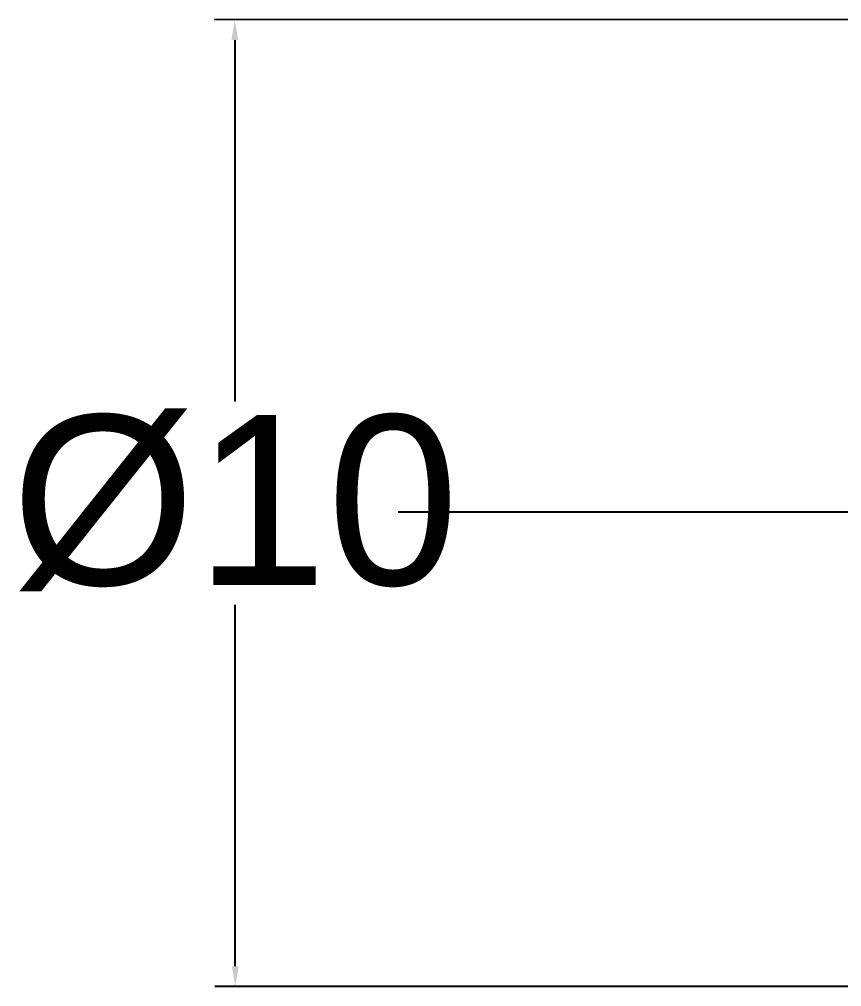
# Model space of a CAD drawing. Header units: inches. Extents: x 17 to 314, y 4 to 204.
# Drawn here: x 110.49 to 117.76, y 70.06 to 78.61 of the extents above; entities that cross this region are included whole.
import ezdxf

# ---------------------------------------------------------------- set-up
doc = ezdxf.new("R2010")
doc.units = ezdxf.units.IN
doc.header["$MEASUREMENT"] = 0
doc.styles.get("Standard").update_dxf_attribs({"font": 'arial.ttf'})
doc.dimstyles.get("Standard").update_dxf_attribs({"dimtxt": 0.18, "dimasz": 0.18, "dimexe": 0.18, "dimexo": 0.0625, "dimgap": 0.09, "dimtad": 0, "dimtih": 1, "dimtoh": 1, "dimdec": 4, "dimzin": 0, "dimdsep": 46, "dimtxsty": 'Standard', "dimcen": 0.09, "dimadec": 0, "dimazin": 0, "dimtfac": 1, "dimtdec": 4, "dimtofl": 0, "dimtmove": 0, "dimatfit": 3, "dimfxl": 1, "dimtolj": 1, "dimtzin": 0, "dimarcsym": 0})

# ---------------------------------------------------------------- blocks, each defined once
blk = doc.blocks.new('*D6')
at = {"color": 0, "lineweight": -2, "transparency": 16777216}
for p, q in [((120.0232, 78.6057), (112.2111, 78.602)), ((112.3912, 78.422), (112.3927, 75.2271)), ((112.3951, 70.2364), (112.3936, 73.4314)), ((120.0273, 70.0601), (112.2152, 70.0564))]:
    blk.add_line(p, q, dxfattribs=at)
at = {"color": 0, "transparency": 16777216}
for points in [[(112.4212, 78.4221), (112.3612, 78.422), (112.3911, 78.602)], [(112.4251, 70.2365), (112.3651, 70.2364), (112.3952, 70.0564)]]:
    blk.add_solid(points, dxfattribs=at)
at = {"layer": 'Defpoints', "color": 0, "transparency": 16777216}
for p in [(120.0857, 78.6058), (112.3952, 70.0564), (120.0898, 70.0602)]:
    blk.add_point(p, dxfattribs=at)
at = {"color": 0, "transparency": 16777216, "insert": (112.3932, 74.3292), "char_height": 0.18, "attachment_point": 5}
blk.add_mtext('\\A1;{\\H8.33333x;%%C10}', dxfattribs=at)

msp = doc.modelspace()

# ---------------------------------------------------------------- linework, layer by layer
at = {"color": 152, "true_color": 0x2776bb}
msp.add_line((153.7019, 74.25121), (113.83513, 74.25121), dxfattribs=at)

# ---------------------------------------------------------------- dimensions: what is measured, and where the dimension line sits
at = {"color": 30, "true_color": 0xf26722}
dim = msp.add_aligned_dim(p1=(120.0857, 78.60578), p2=(120.08984, 70.06017), distance=-7.69461, text='{\\H8.33333x;%%C10}', dimstyle='Standard', dxfattribs=at)
dim.commit()
dim.dimension.update_dxf_attribs({"geometry": '*D6', "text_midpoint": (112.39316, 74.32924)})

doc.saveas('drawing.dxf')
